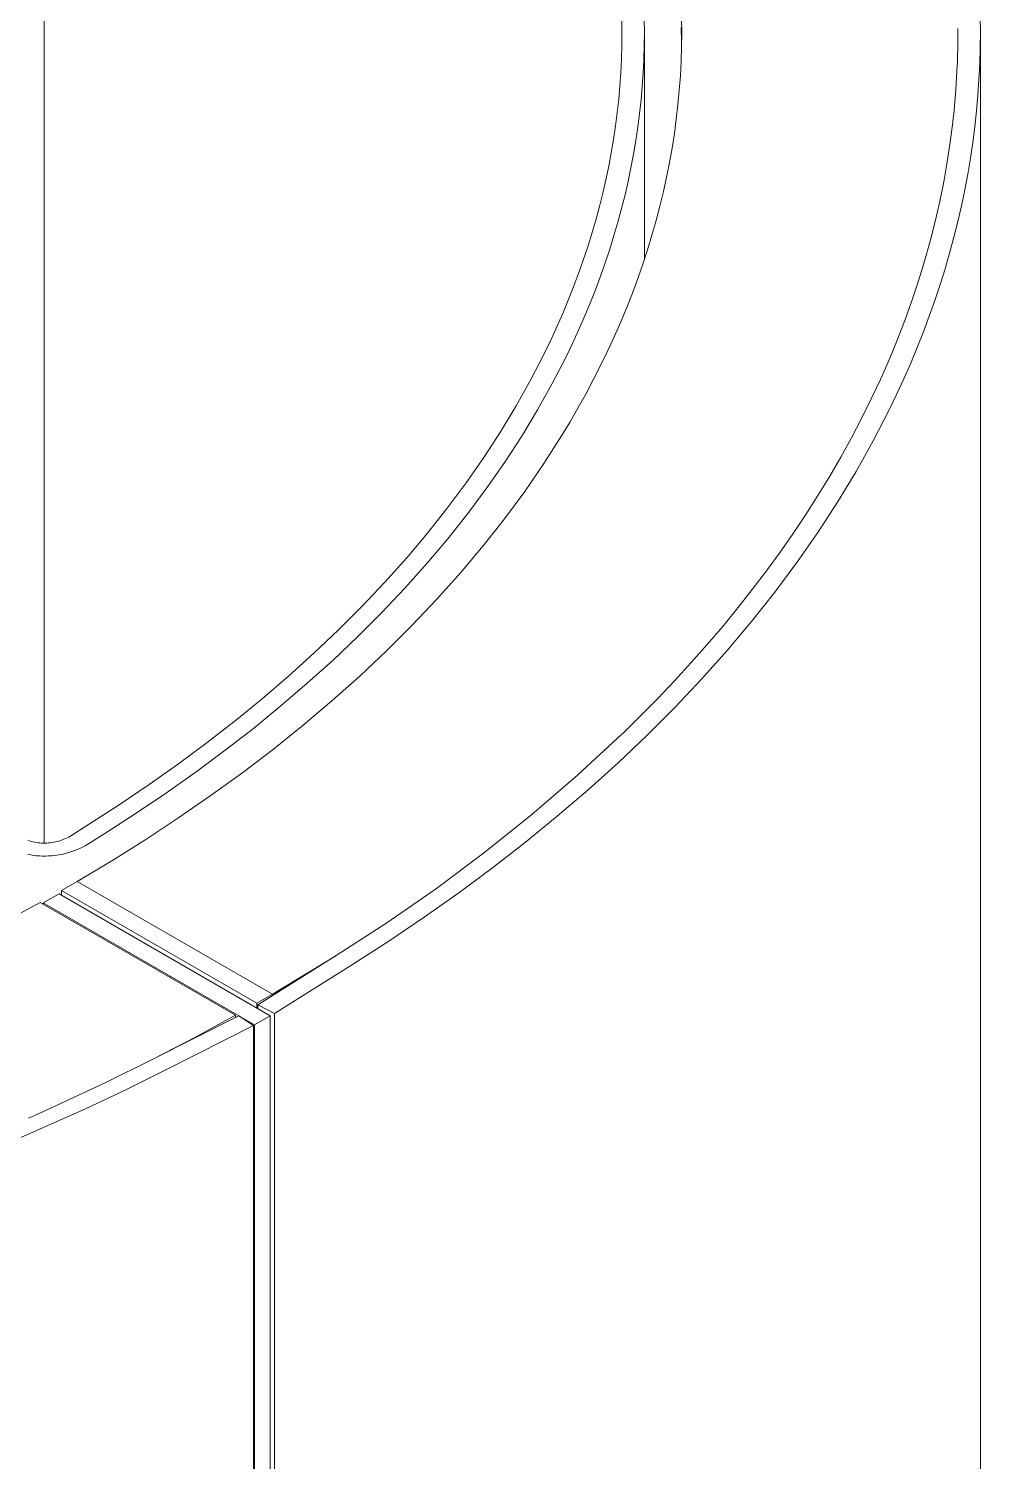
# Model space of a CAD drawing. Header units: millimetres. Extents: x 375 to 2759, y 807 to 2485.
# Drawn here: x 2579.6 to 2707, y 1418.1 to 1610 of the extents above; entities that cross this region are included whole.
import ezdxf

# ---------------------------------------------------------------- set-up
doc = ezdxf.new("R2010")
doc.units = ezdxf.units.MM
doc.layers.add('ZANO_R', color=7, linetype='Continuous', lineweight=0)

msp = doc.modelspace()

# ---------------------------------------------------------------- linework, layer by layer
at = {"layer": 'ZANO_R'}
for p, q in [((2659, 1611.31), (2659.02, 1609.53)), ((2662.02, 1609.53), (2662, 1611.33)), ((2667.01, 1608.3), (2666.97, 1610.21)), ((2667, 1611.45), (2667.02, 1609.53)), ((2707.02, 1609.53), (2707, 1611.62)), ((2659.02, 1609.53), (2659, 1607.75)), ((2662.02, 1609.53), (2662, 1607.73)), ((2662.02, 1579.12), (2662.02, 1609.53)), ((2667.02, 1609.53), (2667, 1607.61)), ((2704.02, 1608.99), (2704.01, 1608.49)), ((2704.01, 1608.49), (2704.01, 1608.31)), ((2704.01, 1608.31), (2704.01, 1607.97)), ((2704.02, 1610.05), (2704.02, 1609.53)), ((2704.02, 1609.53), (2704.02, 1609.01)), ((2704.02, 1609.01), (2704.02, 1608.99)), ((2707.02, 1609.53), (2707, 1607.43)), ((2707.02, 1315.59), (2707.02, 1609.53)), ((2659, 1607.75), (2658.95, 1605.96)), ((2662, 1607.73), (2661.95, 1605.93)), ((2667, 1607.61), (2666.94, 1605.68)), ((2703.97, 1606.26), (2703.96, 1605.9)), ((2703.98, 1606.81), (2703.97, 1606.42)), ((2703.97, 1606.42), (2703.97, 1606.26)), ((2703.99, 1606.93), (2703.98, 1606.81)), ((2704, 1607.35), (2703.99, 1606.93)), ((2704.01, 1607.9), (2704, 1607.45)), ((2704, 1607.45), (2704, 1607.35)), ((2704.01, 1607.97), (2704.01, 1607.9)), ((2707, 1607.43), (2706.94, 1605.34)), ((2658.95, 1605.96), (2658.86, 1604.18)), ((2661.95, 1605.93), (2661.86, 1604.12)), ((2666.94, 1605.68), (2666.84, 1603.75)), ((2703.93, 1605.17), (2703.74, 1601.88)), ((2703.94, 1605.38), (2703.93, 1605.17)), ((2703.95, 1605.71), (2703.94, 1605.38)), ((2703.96, 1605.9), (2703.95, 1605.71)), ((2706.94, 1605.34), (2706.83, 1603.23)), ((2658.86, 1604.18), (2658.74, 1602.39)), ((2661.86, 1604.12), (2661.74, 1602.31)), ((2666.84, 1603.75), (2666.7, 1601.81)), ((2706.83, 1603.23), (2706.69, 1601.13)), ((2658.58, 1600.6), (2658.38, 1598.8)), ((2658.74, 1602.39), (2658.58, 1600.6)), ((2661.57, 1600.5), (2661.38, 1598.68)), ((2661.74, 1602.31), (2661.57, 1600.5)), ((2666.7, 1601.81), (2666.52, 1599.88)), ((2703.74, 1601.88), (2703.45, 1598.6)), ((2706.69, 1601.13), (2706.5, 1599.02)), ((2658.38, 1598.8), (2658.15, 1597.01)), ((2661.38, 1598.68), (2661.14, 1596.87)), ((2666.52, 1599.88), (2666.3, 1597.94)), ((2703.45, 1598.59), (2703.4, 1598.07)), ((2703.45, 1598.6), (2703.45, 1598.59)), ((2706.5, 1599.02), (2706.27, 1596.91)), ((2658.15, 1597.01), (2657.89, 1595.21)), ((2661.14, 1596.87), (2660.87, 1595.05)), ((2666.3, 1597.94), (2666.04, 1596)), ((2703.33, 1597.5), (2703, 1594.84)), ((2703.34, 1597.55), (2703.33, 1597.5)), ((2703.39, 1598.04), (2703.34, 1597.55)), ((2703.4, 1598.07), (2703.39, 1598.04)), ((2706.27, 1596.91), (2706, 1594.8)), ((2657.89, 1595.21), (2657.58, 1593.41)), ((2660.87, 1595.05), (2660.57, 1593.23)), ((2666.04, 1596), (2665.73, 1594.05)), ((2703, 1594.84), (2702.59, 1592.19)), ((2706, 1594.8), (2705.69, 1592.68)), ((2657.58, 1593.41), (2657.24, 1591.61)), ((2660.57, 1593.23), (2660.22, 1591.41)), ((2665.73, 1594.05), (2665.39, 1592.11)), ((2657.24, 1591.61), (2656.87, 1589.81)), ((2660.22, 1591.41), (2659.84, 1589.59)), ((2665.39, 1592.11), (2665, 1590.16)), ((2702.59, 1592.19), (2702.12, 1589.53)), ((2705.69, 1592.68), (2705.33, 1590.56)), ((2656.87, 1589.81), (2656.45, 1588.01)), ((2659.84, 1589.59), (2659.43, 1587.77)), ((2665, 1590.16), (2664.58, 1588.22)), ((2702.12, 1589.53), (2701.58, 1586.88)), ((2705.33, 1590.56), (2704.93, 1588.45)), ((2656.45, 1588.01), (2656, 1586.21)), ((2659.43, 1587.77), (2658.97, 1585.96)), ((2664.58, 1588.22), (2664.11, 1586.27)), ((2704.93, 1588.45), (2704.49, 1586.33)), ((2656, 1586.21), (2655.52, 1584.41)), ((2658.97, 1585.96), (2658.48, 1584.14)), ((2664.11, 1586.27), (2663.6, 1584.33)), ((2701.58, 1586.88), (2700.97, 1584.22)), ((2704.49, 1586.33), (2704, 1584.21)), ((2655.52, 1584.41), (2655, 1582.62)), ((2658.48, 1584.14), (2657.95, 1582.32)), ((2663.6, 1584.33), (2663.04, 1582.38)), ((2700.97, 1584.22), (2700.3, 1581.57)), ((2704, 1584.21), (2703.47, 1582.1)), ((2655, 1582.62), (2654.44, 1580.82)), ((2657.95, 1582.32), (2657.39, 1580.51)), ((2663.04, 1582.38), (2662.45, 1580.44)), ((2700.3, 1581.57), (2699.55, 1578.91)), ((2703.47, 1582.1), (2702.9, 1579.98)), ((2654.44, 1580.82), (2653.84, 1579.03)), ((2657.39, 1580.51), (2656.78, 1578.69)), ((2662.45, 1580.44), (2661.81, 1578.5)), ((2702.9, 1579.98), (2702.29, 1577.87)), ((2653.84, 1579.03), (2653.21, 1577.24)), ((2656.78, 1578.69), (2656.14, 1576.88)), ((2661.81, 1578.5), (2661.14, 1576.56)), ((2699.55, 1578.91), (2698.74, 1576.26)), ((2702.29, 1577.87), (2701.63, 1575.76)), ((2653.21, 1577.24), (2652.54, 1575.45)), ((2656.14, 1576.88), (2655.47, 1575.07)), ((2661.14, 1576.56), (2660.42, 1574.63)), ((2698.74, 1576.26), (2697.86, 1573.61)), ((2701.63, 1575.76), (2700.93, 1573.65)), ((2651.83, 1573.66), (2651.09, 1571.88)), ((2652.54, 1575.45), (2651.83, 1573.66)), ((2655.47, 1575.07), (2654.75, 1573.27)), ((2660.42, 1574.63), (2659.65, 1572.69)), ((2700.93, 1573.65), (2700.18, 1571.54)), ((2651.09, 1571.88), (2650.31, 1570.1)), ((2654.75, 1573.27), (2654, 1571.47)), ((2659.65, 1572.69), (2658.85, 1570.77)), ((2697.86, 1573.61), (2696.9, 1570.97)), ((2650.31, 1570.1), (2649.49, 1568.33)), ((2654, 1571.47), (2653.21, 1569.67)), ((2658.85, 1570.77), (2658.01, 1568.84)), ((2696.9, 1570.97), (2695.88, 1568.33)), ((2700.18, 1571.54), (2699.39, 1569.44)), ((2649.49, 1568.33), (2648.64, 1566.56)), ((2652.39, 1567.88), (2651.53, 1566.09)), ((2653.21, 1569.67), (2652.39, 1567.88)), ((2658.01, 1568.84), (2657.12, 1566.92)), ((2695.88, 1568.33), (2694.8, 1565.7)), ((2699.39, 1569.44), (2698.56, 1567.34)), ((2648.64, 1566.56), (2646.83, 1563.04)), ((2651.53, 1566.09), (2649.69, 1562.52)), ((2657.12, 1566.92), (2656.19, 1565)), ((2698.56, 1567.34), (2697.69, 1565.24)), ((2656.19, 1565), (2655.22, 1563.1)), ((2694.8, 1565.7), (2693.64, 1563.07)), ((2697.69, 1565.24), (2696.77, 1563.15)), ((2646.83, 1563.04), (2644.87, 1559.54)), ((2649.69, 1562.52), (2647.71, 1558.98)), ((2655.22, 1563.1), (2654.21, 1561.19)), ((2693.64, 1563.07), (2692.41, 1560.46)), ((2696.77, 1563.15), (2695.81, 1561.06)), ((2654.21, 1561.19), (2653.16, 1559.29)), ((2692.41, 1560.46), (2691.12, 1557.85)), ((2695.81, 1561.06), (2694.81, 1558.98)), ((2644.87, 1559.54), (2642.77, 1556.06)), ((2647.71, 1558.98), (2645.59, 1555.47)), ((2653.16, 1559.29), (2652.06, 1557.4)), ((2694.81, 1558.98), (2692.67, 1554.83)), ((2652.06, 1557.4), (2650.93, 1555.52)), ((2691.12, 1557.85), (2689.76, 1555.25)), ((2642.77, 1556.06), (2640.53, 1552.61)), ((2645.59, 1555.47), (2643.32, 1551.98)), ((2650.93, 1555.52), (2648.54, 1551.78)), ((2689.76, 1555.25), (2688.33, 1552.66)), ((2692.67, 1554.83), (2690.37, 1550.71)), ((2640.53, 1552.61), (2638.14, 1549.2)), ((2688.33, 1552.66), (2686.84, 1550.09)), ((2643.32, 1551.98), (2640.91, 1548.53)), ((2648.54, 1551.78), (2645.99, 1548.07)), ((2690.37, 1550.71), (2687.9, 1546.62)), ((2638.14, 1549.2), (2635.63, 1545.81)), ((2686.84, 1550.09), (2685.27, 1547.52)), ((2640.91, 1548.53), (2638.37, 1545.11)), ((2645.99, 1548.07), (2643.28, 1544.39)), ((2685.27, 1547.52), (2683.65, 1544.97)), ((2635.63, 1545.81), (2632.97, 1542.47)), ((2638.37, 1545.11), (2635.69, 1541.73)), ((2683.65, 1544.97), (2681.95, 1542.44)), ((2687.9, 1546.62), (2685.26, 1542.57)), ((2643.28, 1544.39), (2640.42, 1540.76)), ((2632.97, 1542.47), (2630.19, 1539.16)), ((2635.69, 1541.73), (2632.87, 1538.39)), ((2681.95, 1542.44), (2680.19, 1539.92)), ((2685.26, 1542.57), (2682.46, 1538.55)), ((2630.19, 1539.16), (2627.27, 1535.9)), ((2640.42, 1540.76), (2637.41, 1537.17)), ((2680.19, 1539.92), (2678.37, 1537.41)), ((2632.87, 1538.39), (2629.92, 1535.09)), ((2637.41, 1537.17), (2634.24, 1533.63)), ((2678.37, 1537.41), (2676.48, 1534.92)), ((2682.46, 1538.55), (2679.5, 1534.57)), ((2627.27, 1535.9), (2624.23, 1532.68)), ((2629.92, 1535.09), (2626.84, 1531.83)), ((2634.24, 1533.63), (2630.93, 1530.14)), ((2676.48, 1534.92), (2674.53, 1532.45)), ((2679.5, 1534.57), (2676.38, 1530.64)), ((2624.23, 1532.68), (2621.06, 1529.51)), ((2626.84, 1531.83), (2623.64, 1528.63)), ((2674.53, 1532.45), (2672.52, 1529.99)), ((2621.06, 1529.51), (2617.77, 1526.39)), ((2630.93, 1530.14), (2627.48, 1526.71)), ((2672.52, 1529.99), (2670.45, 1527.56)), ((2676.38, 1530.64), (2673.1, 1526.75)), ((2623.64, 1528.63), (2620.32, 1525.47)), ((2617.77, 1526.39), (2614.37, 1523.32)), ((2627.48, 1526.71), (2623.89, 1523.33)), ((2670.45, 1527.56), (2668.31, 1525.14)), ((2673.1, 1526.75), (2669.67, 1522.91)), ((2620.32, 1525.47), (2616.87, 1522.37)), ((2668.31, 1525.14), (2666.12, 1522.75)), ((2614.37, 1523.32), (2610.85, 1520.3)), ((2616.87, 1522.37), (2613.32, 1519.32)), ((2623.89, 1523.33), (2620.16, 1520.01)), ((2666.12, 1522.75), (2663.87, 1520.38)), ((2669.67, 1522.91), (2666.09, 1519.12)), ((2610.85, 1520.3), (2607.22, 1517.34)), ((2620.16, 1520.01), (2616.31, 1516.75)), ((2663.87, 1520.38), (2659.19, 1515.7)), ((2613.32, 1519.32), (2609.65, 1516.32)), ((2666.09, 1519.12), (2662.36, 1515.39)), ((2607.22, 1517.34), (2603.48, 1514.44)), ((2609.65, 1516.32), (2605.87, 1513.39)), ((2616.31, 1516.75), (2612.33, 1513.55)), ((2603.48, 1514.44), (2599.64, 1511.59)), ((2659.02, 1515.53), (2653.07, 1510.06)), ((2662.36, 1515.39), (2658.49, 1511.72)), ((2659.19, 1515.7), (2659.02, 1515.53)), ((2605.87, 1513.39), (2601.99, 1510.51)), ((2612.33, 1513.55), (2608.22, 1510.42)), ((2599.64, 1511.59), (2595.71, 1508.81)), ((2601.99, 1510.51), (2598.01, 1507.7)), ((2608.22, 1510.42), (2604.01, 1507.36)), ((2658.49, 1511.72), (2654.49, 1508.1)), ((2595.71, 1508.81), (2591.68, 1506.09)), ((2653.07, 1510.06), (2646.94, 1504.79)), ((2598.01, 1507.7), (2593.94, 1504.95)), ((2604.01, 1507.36), (2599.67, 1504.37)), ((2654.49, 1508.1), (2650.35, 1504.55)), ((2591.68, 1506.09), (2587.56, 1503.44)), ((2593.94, 1504.95), (2589.77, 1502.26)), ((2646.94, 1504.79), (2640.64, 1499.73)), ((2650.35, 1504.55), (2646.08, 1501.07)), ((2587.56, 1503.44), (2584.92, 1501.77)), ((2599.67, 1504.37), (2595.24, 1501.45)), ((2579.44, 1501.33), (2579.66, 1501.25)), ((2579.66, 1501.25), (2579.89, 1501.19)), ((2579.89, 1501.19), (2580.12, 1501.13)), ((2580.12, 1501.13), (2580.35, 1501.08)), ((2580.35, 1501.08), (2580.58, 1501.04)), ((2580.58, 1501.04), (2580.81, 1501)), ((2580.81, 1501), (2581.05, 1500.98)), ((2581.05, 1500.98), (2581.28, 1500.96)), ((2581.28, 1500.96), (2581.52, 1500.95)), ((2581.52, 1500.95), (2581.76, 1500.95)), ((2581.76, 1500.95), (2581.99, 1500.96)), ((2581.99, 1500.96), (2582.23, 1500.97)), ((2582.23, 1500.97), (2582.46, 1501)), ((2582.46, 1501), (2582.7, 1501.03)), ((2582.7, 1501.03), (2582.93, 1501.07)), ((2582.93, 1501.07), (2583.16, 1501.11)), ((2583.16, 1501.11), (2583.39, 1501.17)), ((2583.39, 1501.17), (2583.62, 1501.23)), ((2583.62, 1501.23), (2583.84, 1501.3)), ((2583.84, 1501.3), (2584.06, 1501.38)), ((2584.06, 1501.38), (2584.28, 1501.47)), ((2584.28, 1501.47), (2584.5, 1501.56)), ((2584.5, 1501.56), (2584.71, 1501.67)), ((2584.71, 1501.67), (2584.92, 1501.77)), ((2587.14, 1500.6), (2589.77, 1502.26)), ((2595.24, 1501.45), (2590.7, 1498.6)), ((2646.08, 1501.07), (2641.68, 1497.65)), ((2579.83, 1499.37), (2579.44, 1499.44)), ((2580.22, 1499.31), (2579.83, 1499.37)), ((2580.62, 1499.27), (2580.22, 1499.31)), ((2581.01, 1499.24), (2580.62, 1499.27)), ((2581.41, 1499.22), (2581.01, 1499.24)), ((2581.81, 1499.22), (2581.41, 1499.22)), ((2582.2, 1499.23), (2581.81, 1499.22)), ((2582.6, 1499.26), (2582.2, 1499.23)), ((2583, 1499.3), (2582.6, 1499.26)), ((2583.39, 1499.35), (2583, 1499.3)), ((2583.78, 1499.41), (2583.39, 1499.35)), ((2584.17, 1499.49), (2583.78, 1499.41)), ((2584.56, 1499.59), (2584.17, 1499.49)), ((2584.94, 1499.69), (2584.56, 1499.59)), ((2585.32, 1499.81), (2584.94, 1499.69)), ((2585.69, 1499.95), (2585.32, 1499.81)), ((2586.06, 1500.09), (2585.69, 1499.95)), ((2586.42, 1500.25), (2586.06, 1500.09)), ((2586.78, 1500.42), (2586.42, 1500.25)), ((2587.14, 1500.6), (2586.78, 1500.42)), ((2640.64, 1499.73), (2634.16, 1494.89)), ((2590.7, 1498.6), (2586.07, 1495.83)), ((2641.68, 1497.65), (2637.17, 1494.31)), ((2583.95, 1494.61), (2586.07, 1495.83)), ((2586.07, 1495.83), (2612.23, 1480.73)), ((2586.07, 1495.83), (2586.07, 1495.83)), ((2581.52, 1492.94), (2583.64, 1494.16)), ((2583.64, 1494.16), (2611.92, 1477.83)), ((2583.95, 1494.61), (2583.95, 1493.98)), ((2610.11, 1479.5), (2583.95, 1494.61)), ((2634.16, 1494.89), (2627.53, 1490.27)), ((2637.17, 1494.31), (2632.54, 1491.04)), ((2581.08, 1493), (2576.31, 1490.41)), ((2607.25, 1477.89), (2581.08, 1493)), ((2581.52, 1492.94), (2581.52, 1492.74)), ((2609.8, 1476.61), (2581.52, 1492.94)), ((2627.53, 1490.27), (2620.74, 1485.88)), ((2632.54, 1491.04), (2627.79, 1487.84)), ((2627.79, 1487.84), (2622.95, 1484.71)), ((2620.74, 1485.88), (2610.26, 1479.28)), ((2620.71, 1485.87), (2612.23, 1480.73)), ((2612.48, 1478.11), (2622.95, 1484.71)), ((2610.11, 1479.5), (2612.23, 1480.73)), ((2612.23, 1480.73), (2612.23, 1480.73)), ((2612.23, 1480.53), (2612.23, 1480.73)), ((2607.69, 1477.83), (2596.03, 1471.93)), ((2607.25, 1477.89), (2601.8, 1474.92)), ((2607.25, 1477.61), (2607.25, 1477.89)), ((2609.66, 1476.53), (2607.69, 1477.83)), ((2611.92, 1477.83), (2609.8, 1476.61)), ((2610.11, 1478.88), (2610.11, 1479.5)), ((2610.26, 1478.79), (2610.26, 1479.28)), ((2610.26, 1479.28), (2612.48, 1478.11)), ((2611.92, 1477.83), (2611.92, 1183.89)), ((2612.48, 1478.11), (2612.48, 1184.18)), ((2609.66, 1476.53), (2598.01, 1470.63)), ((2609.66, 1182.59), (2609.66, 1476.53)), ((2609.8, 1182.67), (2609.8, 1476.61)), ((2601.8, 1474.92), (2596.29, 1472.06)), ((2596.03, 1471.93), (2589.87, 1468.89)), ((2592.65, 1467.97), (2598.01, 1470.63)), ((2589.87, 1468.89), (2583.65, 1465.97)), ((2587.17, 1465.38), (2592.65, 1467.97)), ((2575.86, 1460.38), (2587.17, 1465.38)), ((2581.53, 1465.01), (2579.55, 1464.13)), ((2581.8, 1465.13), (2581.53, 1465.01)), ((2583.29, 1465.81), (2581.8, 1465.13)), ((2583.65, 1465.97), (2583.29, 1465.81))]:
    msp.add_line(p, q, dxfattribs=at)
msp.add_lwpolyline([(2581.64, 1718.11), (2581.64, 1500.95)], dxfattribs=at)

doc.saveas('drawing.dxf')
